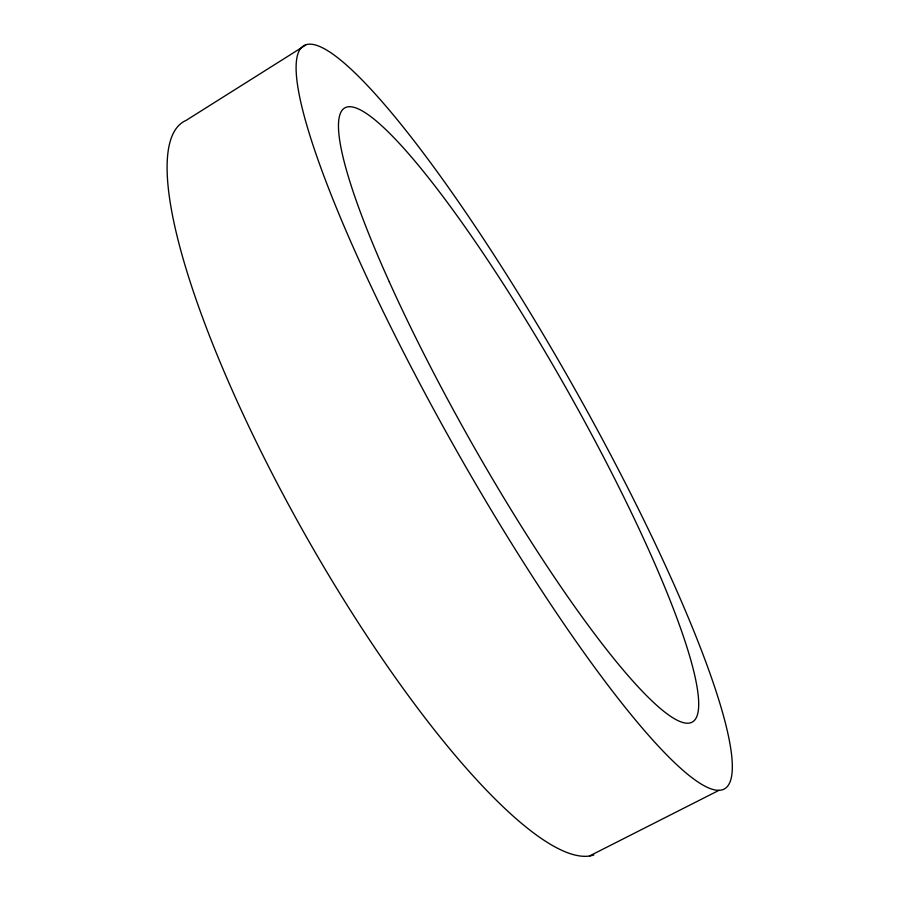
<?xml version="1.0" encoding="UTF-8"?>
<svg xmlns="http://www.w3.org/2000/svg" width="901" height="901" viewBox="0 0 901 901"><rect width="100%" height="100%" fill="white"/><g stroke="black" fill="none" stroke-linecap="round" stroke-linejoin="round"><path stroke-width="1.35" d="M305.732 45.05L186.034 120.441A420.384 98.04 60.5 0 0 297.983 521.904A420.384 98.04 60.5 0 0 593.827 854.981M589.558 855.95L719.032 790.312A427.006 66.64 60.5 0 0 478.228 230.904A427.006 66.64 60.5 0 0 346.063 230.87A427.006 66.64 60.5 0 0 719.032 790.312M389.266 281.81A352.798 54.578 60.5 0 0 692.126 722.152A352.798 54.578 60.5 0 0 474.726 240.871A352.798 54.578 60.5 0 0 389.266 281.81"/></g></svg>
